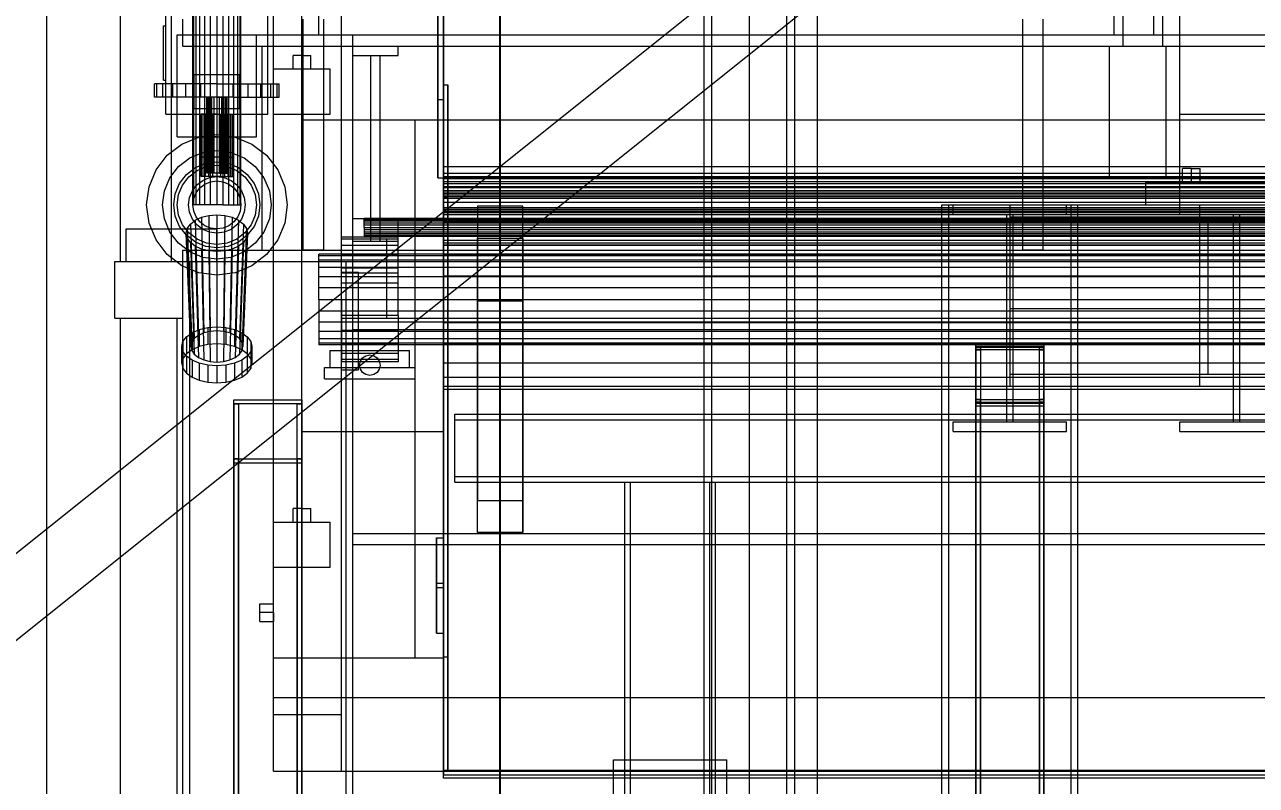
# Model space of a CAD drawing. Header units: millimetres. Extents: x -191664 to 191490, y -197311 to 10263.
# Drawn here: x -1620 to -532, y -31413 to -30741 of the extents above; entities that cross this region are included whole.
import ezdxf

# ---------------------------------------------------------------- set-up
doc = ezdxf.new("R2010")
doc.units = ezdxf.units.MM
for name, color, linetype, lineweight in [('COTAS_USUARIO', 1, 'Continuous', 0), ('frontal_briquetadora', 7, 'Continuous', 0), ('frontal_C01', 7, 'Continuous', 0), ('frontal_mezcladora', 7, 'Continuous', 0), ('frontal_secador', 7, 'Continuous', 0), ('frontal_tolva', 7, 'Continuous', 0)]:
    doc.layers.add(name, color=color, linetype=linetype, lineweight=lineweight)
doc.dimstyles.new('PLANTA_100', dxfattribs={"dimtxt": 250, "dimasz": 150, "dimexe": 150, "dimexo": 80, "dimgap": 100, "dimtad": 1, "dimtih": 1, "dimtoh": 1, "dimdec": 1, "dimdsep": 46, "dimcen": 0.09, "dimclrd": 1, "dimclre": 1, "dimclrt": 1, "dimadec": 0, "dimazin": 0, "dimtfac": 1, "dimtdec": 4, "dimtofl": 0, "dimtmove": 0, "dimatfit": 3, "dimfxl": 1, "dimtolj": 1, "dimtzin": 0, "dimarcsym": 0})

# ---------------------------------------------------------------- blocks, each defined once
blk = doc.blocks.new('*D108')
at = {"layer": 'COTAS_USUARIO', "color": 1, "lineweight": -2, "transparency": 16777216}
for p, q in [((-80, -30400), (-1350, -30400)), ((-1200, -31850), (-1200, -30550)), ((-80, -32000), (-1350, -32000))]:
    blk.add_line(p, q, dxfattribs=at)
at = {"layer": 'COTAS_USUARIO', "color": 1, "transparency": 16777216}
for points in [[(-1225, -30550), (-1175, -30550), (-1200, -30400)], [(-1225, -31850), (-1175, -31850), (-1200, -32000)]]:
    blk.add_solid(points, dxfattribs=at)
at = {"layer": 'Defpoints', "color": 0, "transparency": 16777216}
for p in [(-1200, -30400), (0, -30400), (0, -32000)]:
    blk.add_point(p, dxfattribs=at)
blk = doc.blocks.new('*D109')
at = {"layer": 'COTAS_USUARIO', "color": 1, "lineweight": -2, "transparency": 16777216}
for p, q in [((-80, -28700), (-1350, -28700)), ((-1200, -31850), (-1200, -28850)), ((-80, -32000), (-1350, -32000))]:
    blk.add_line(p, q, dxfattribs=at)
at = {"layer": 'COTAS_USUARIO', "color": 1, "transparency": 16777216}
for points in [[(-1225, -28850), (-1175, -28850), (-1200, -28700)], [(-1225, -31850), (-1175, -31850), (-1200, -32000)]]:
    blk.add_solid(points, dxfattribs=at)
at = {"layer": 'Defpoints', "color": 0, "transparency": 16777216}
for p in [(-1200, -28700), (0, -28700), (0, -32000)]:
    blk.add_point(p, dxfattribs=at)
blk = doc.blocks.new('*D110')
at = {"layer": 'COTAS_USUARIO', "color": 1, "lineweight": -2, "transparency": 16777216}
for p, q in [((-80, -30350), (-1350, -30350)), ((-1200, -31850), (-1200, -30500)), ((-80, -32000), (-1350, -32000))]:
    blk.add_line(p, q, dxfattribs=at)
at = {"layer": 'COTAS_USUARIO', "color": 1, "transparency": 16777216}
for points in [[(-1225, -30500), (-1175, -30500), (-1200, -30350)], [(-1225, -31850), (-1175, -31850), (-1200, -32000)]]:
    blk.add_solid(points, dxfattribs=at)
at = {"layer": 'Defpoints', "color": 0, "transparency": 16777216}
for p in [(-1200, -30350), (0, -30350), (0, -32000)]:
    blk.add_point(p, dxfattribs=at)
blk = doc.blocks.new('*D111')
at = {"layer": 'COTAS_USUARIO', "color": 1, "lineweight": -2, "transparency": 16777216}
for p, q in [((-80, -27700), (-1350, -27700)), ((-1200, -31850), (-1200, -27850)), ((-80, -32000), (-1350, -32000))]:
    blk.add_line(p, q, dxfattribs=at)
at = {"layer": 'COTAS_USUARIO', "color": 1, "transparency": 16777216}
for points in [[(-1225, -27850), (-1175, -27850), (-1200, -27700)], [(-1225, -31850), (-1175, -31850), (-1200, -32000)]]:
    blk.add_solid(points, dxfattribs=at)
at = {"layer": 'Defpoints', "color": 0, "transparency": 16777216}
for p in [(-1200, -27700), (0, -27700), (0, -32000)]:
    blk.add_point(p, dxfattribs=at)
blk = doc.blocks.new('*D121')
at = {"layer": 'COTAS_USUARIO', "color": 1, "lineweight": -2, "transparency": 16777216}
for p, q in [((-80, -29000), (-1350, -29000)), ((-1200, -31850), (-1200, -29150)), ((-80, -32000), (-1350, -32000))]:
    blk.add_line(p, q, dxfattribs=at)
at = {"layer": 'COTAS_USUARIO', "color": 1, "transparency": 16777216}
for points in [[(-1225, -29150), (-1175, -29150), (-1200, -29000)], [(-1225, -31850), (-1175, -31850), (-1200, -32000)]]:
    blk.add_solid(points, dxfattribs=at)
at = {"layer": 'Defpoints', "color": 0, "transparency": 16777216}
for p in [(-1200, -29000), (0, -29000), (0, -32000)]:
    blk.add_point(p, dxfattribs=at)

msp = doc.modelspace()

# ---------------------------------------------------------------- linework, layer by layer
at = {"layer": 'frontal_briquetadora', "color": 251, "true_color": 0x53616b}
for p, q in [((-1480, -30760), (-1480, -30736)), ((-1480, -30750), (-1330, -30750)), ((-1480, -30760), (-1480, -30750)), ((-1330, -30760), (-1330, -30750)), ((-1330, -30750), (340, -30750)), ((-1480, -30760), (-1330, -30760)), ((-1480, -30760), (-460, -30760)), ((-1410, -30760), (-1400, -30760)), ((-1410, -30940), (-1410, -30760)), ((-1400, -30940), (-1400, -30760)), ((-1330, -30760), (340, -30760)), ((-1330, -30940), (-1330, -30760)), ((-1330, -30760), (-1290, -30760)), ((-1330, -30768), (-1330, -30760)), ((-1290, -30768), (-1290, -30760)), ((-1330, -30768), (-1290, -30768)), ((-1314, -30768), (-1306, -30768)), ((-1314, -30932), (-1314, -30768)), ((-1306, -30932), (-1306, -30768)), ((-1480, -30940), (-1330, -30940)), ((-1480, -30950), (-1480, -30940)), ((-1410, -30940), (-1400, -30940)), ((-1330, -30932), (-1290, -30932)), ((-1330, -30940), (-1330, -30932)), ((-1330, -30950), (-1330, -30940)), ((-1330, -30940), (340, -30940)), ((-1330, -30940), (-1290, -30940)), ((-1314, -30932), (-1306, -30932)), ((-1290, -30940), (-1290, -30932)), ((-1480, -30950), (-1330, -30950)), ((-1330, -30950), (340, -30950)), ((-1330, -31000), (490, -31000)), ((-1330, -31010), (-1330, -31000)), ((-1330, -31010), (490, -31010)), ((-1330, -31190), (-1330, -31010)), ((-1330, -31190), (490, -31190)), ((-1330, -31200), (-1330, -31190)), ((-1330, -31200), (490, -31200))]:
    msp.add_line(p, q, dxfattribs=at)
at = {"layer": 'frontal_briquetadora', "color": 252, "true_color": 0x7f959c}
for p, q in [((-1374, -30736), (-1374, -30940)), ((-1356, -30736), (-1356, -30940)), ((-739, -30736), (-739, -30940)), ((-721, -30736), (-721, -30940)), ((-1356, -30940), (-1374, -30940)), ((-721, -30940), (-739, -30940))]:
    msp.add_line(p, q, dxfattribs=at)
at = {"layer": 'frontal_briquetadora', "color": 8, "true_color": 0x657a85}
for p, q in [((-1480, -30950), (-1474, -30950)), ((-1480, -31988), (-1480, -30950)), ((-1474, -31988), (-1474, -30950)), ((-1474, -30950), (-1336, -30950)), ((-1336, -30950), (-1330, -30950)), ((-1336, -31988), (-1336, -30950)), ((-1330, -31988), (-1330, -30950))]:
    msp.add_line(p, q, dxfattribs=at)
at = {"layer": 'frontal_briquetadora', "color": 8, "true_color": 0x667b86}
for p, q in [((-1435, -31872.05), (-1435, -31072.05)), ((-1435, -31072.05), (-1375, -31072.05)), ((-1435, -31075.78), (-1435, -31072.05)), ((-1375, -31075.78), (-1435, -31075.78)), ((-1435, -31075.78), (-1435, -31875.78)), ((-1435, -31075.78), (-1431, -31075.78)), ((-1435, -31124.22), (-1435, -31075.78)), ((-1431, -31075.78), (-1431, -31875.78)), ((-1431, -31075.78), (-1431, -31124.22)), ((-1379, -31875.78), (-1379, -31075.78)), ((-1379, -31075.78), (-1375, -31075.78)), ((-1379, -31124.22), (-1379, -31075.78)), ((-1375, -31072.05), (-1375, -31872.05)), ((-1375, -31072.05), (-1375, -31075.78)), ((-1375, -31875.78), (-1375, -31075.78)), ((-1375, -31075.78), (-1375, -31124.22)), ((-1435, -31924.22), (-1435, -31124.22)), ((-1435, -31124.22), (-1375, -31124.22)), ((-1435, -31127.95), (-1435, -31124.22)), ((-1431, -31124.22), (-1435, -31124.22)), ((-1431, -31924.22), (-1431, -31124.22)), ((-1375, -31124.22), (-1379, -31124.22)), ((-1379, -31124.22), (-1379, -31924.22)), ((-1375, -31124.22), (-1375, -31924.22)), ((-1375, -31124.22), (-1375, -31127.95)), ((-1375, -31127.95), (-1435, -31127.95)), ((-1435, -31127.95), (-1435, -31927.95)), ((-1375, -31927.95), (-1375, -31127.95))]:
    msp.add_line(p, q, dxfattribs=at)
at = {"layer": 'frontal_C01', "color": 139, "true_color": 0x354b57}
for p, q in [((-1020, -31975), (-1020, -29288.06)), ((-1013, -31975), (-1013, -29288.06)), ((-947, -31975), (-947, -29288.06)), ((-940, -31975), (-940, -29288.06))]:
    msp.add_line(p, q, dxfattribs=at)
at = {"layer": 'frontal_mezcladora', "color": 139, "true_color": 0x344b58}
for p, q in [((-980, -31980), (-980, -29390)), ((-920, -31980), (-920, -29390)), ((-1535, -30950), (-1535, -30720)), ((-1495, -30820), (-1495, -30720)), ((-1490, -30950), (-1490, -30720)), ((-1405, -30820), (-1405, -30720)), ((-1485, -30750), (-1415, -30750)), ((-1485, -30840), (-1485, -30750)), ((-1415, -30840), (-1415, -30750)), ((-1470, -30785), (-1430, -30785)), ((-1470, -30815), (-1470, -30785)), ((-1430, -30815), (-1430, -30785)), ((-1503.13, -30793), (-1505, -30793)), ((-1505, -30805), (-1505, -30793)), ((-1497.63, -30793), (-1503.13, -30793)), ((-1503.13, -30805), (-1503.13, -30793)), ((-1488.89, -30793), (-1497.63, -30793)), ((-1497.63, -30805), (-1497.63, -30793)), ((-1477.5, -30793), (-1488.89, -30793)), ((-1488.89, -30805), (-1488.89, -30793)), ((-1464.24, -30793), (-1477.5, -30793)), ((-1477.5, -30805), (-1477.5, -30793)), ((-1450, -30793), (-1464.24, -30793)), ((-1464.24, -30805), (-1464.24, -30793)), ((-1450, -30793), (-1435.76, -30793)), ((-1450, -30793), (-1450, -30805)), ((-1435.76, -30793), (-1422.5, -30793)), ((-1435.76, -30805), (-1435.76, -30793)), ((-1422.5, -30793), (-1411.11, -30793)), ((-1422.5, -30805), (-1422.5, -30793)), ((-1411.11, -30793), (-1402.37, -30793)), ((-1411.11, -30805), (-1411.11, -30793)), ((-1402.37, -30793), (-1396.87, -30793)), ((-1402.37, -30805), (-1402.37, -30793)), ((-1396.87, -30793), (-1395, -30793)), ((-1396.87, -30805), (-1396.87, -30793)), ((-1395, -30805), (-1395, -30793)), ((-1503.13, -30805), (-1505, -30805)), ((-1497.63, -30805), (-1503.13, -30805)), ((-1488.89, -30805), (-1497.63, -30805)), ((-1477.5, -30805), (-1488.89, -30805)), ((-1464.24, -30805), (-1477.5, -30805)), ((-1450, -30805), (-1464.24, -30805)), ((-1435.76, -30805), (-1450, -30805)), ((-1435.76, -30805), (-1422.5, -30805)), ((-1422.5, -30805), (-1411.11, -30805)), ((-1411.11, -30805), (-1402.37, -30805)), ((-1402.37, -30805), (-1396.87, -30805)), ((-1396.87, -30805), (-1395, -30805)), ((-1495, -30820), (-1405, -30820)), ((-1470, -30815), (-1430, -30815)), ((-1485, -30840), (-1415, -30840)), ((-1530, -30921.2), (-1450, -30921.2)), ((-1530, -30950), (-1530, -30921.2)), ((-1450, -30950), (-1450, -30921.2)), ((-1540, -30950), (-1480, -30950)), ((-1540, -31000), (-1540, -30950)), ((-1535, -30950), (-1490, -30950)), ((-1530, -30950), (-1450, -30950)), ((-1480, -31000), (-1480, -30950)), ((-1540, -31000), (-1480, -31000)), ((-1535, -31000), (-1485, -31000)), ((-1535, -31980), (-1535, -31000)), ((-1485, -31980), (-1485, -31000))]:
    msp.add_line(p, q, dxfattribs=at)
at = {"layer": 'frontal_mezcladora', "color": 134, "true_color": 0x238fa9}
for p, q in [((-1471.2, -30900), (-1471.2, -29450)), ((-1470.48, -30900), (-1470.48, -29450)), ((-1468.36, -30900), (-1468.36, -29450)), ((-1464.99, -30900), (-1464.99, -29450)), ((-1460.6, -30900), (-1460.6, -29450)), ((-1455.49, -30900), (-1455.49, -29450)), ((-1450, -29450), (-1450, -30900)), ((-1444.51, -30900), (-1444.51, -29450)), ((-1439.4, -30900), (-1439.4, -29450)), ((-1435.01, -30900), (-1435.01, -29450)), ((-1431.64, -30900), (-1431.64, -29450)), ((-1429.52, -30900), (-1429.52, -29450)), ((-1428.8, -30900), (-1428.8, -29450)), ((-1468.36, -30889.4), (-1464.99, -30885.01)), ((-1464.99, -30885.01), (-1460.6, -30881.64)), ((-1460.6, -30881.64), (-1455.49, -30879.52)), ((-1455.49, -30879.52), (-1450, -30878.8)), ((-1450, -30878.8), (-1444.51, -30879.52)), ((-1444.51, -30879.52), (-1439.4, -30881.64)), ((-1439.4, -30881.64), (-1435.01, -30885.01)), ((-1435.01, -30885.01), (-1431.64, -30889.4)), ((-1471.2, -30900), (-1470.48, -30894.51)), ((-1470.48, -30894.51), (-1468.36, -30889.4)), ((-1431.64, -30889.4), (-1429.52, -30894.51)), ((-1429.52, -30894.51), (-1428.8, -30900)), ((-1470.48, -30905.49), (-1471.2, -30900)), ((-1470.48, -30900), (-1471.2, -30900)), ((-1468.36, -30900), (-1470.48, -30900)), ((-1468.36, -30910.6), (-1470.48, -30905.49)), ((-1464.99, -30900), (-1468.36, -30900)), ((-1460.6, -30900), (-1464.99, -30900)), ((-1455.49, -30900), (-1460.6, -30900)), ((-1450, -30900), (-1455.49, -30900)), ((-1444.51, -30900), (-1450, -30900)), ((-1444.51, -30900), (-1439.4, -30900)), ((-1439.4, -30900), (-1435.01, -30900)), ((-1435.01, -30900), (-1431.64, -30900)), ((-1431.64, -30900), (-1429.52, -30900)), ((-1429.52, -30905.49), (-1431.64, -30910.6)), ((-1428.8, -30900), (-1429.52, -30905.49)), ((-1429.52, -30900), (-1428.8, -30900)), ((-1464.99, -30914.99), (-1468.36, -30910.6)), ((-1460.6, -30918.36), (-1464.99, -30914.99)), ((-1455.49, -30920.48), (-1460.6, -30918.36)), ((-1439.4, -30918.36), (-1444.51, -30920.48)), ((-1435.01, -30914.99), (-1439.4, -30918.36)), ((-1431.64, -30910.6), (-1435.01, -30914.99)), ((-1450, -30921.2), (-1455.49, -30920.48)), ((-1444.51, -30920.48), (-1450, -30921.2))]:
    msp.add_line(p, q, dxfattribs=at)
at = {"layer": 'frontal_mezcladora', "color": 9, "true_color": 0xc6c9c8}
for p, q in [((-650, -30760), (-650, -29730)), ((-615, -30760), (-615, -29730)), ((-658, -30750), (-658, -30705)), ((-623, -30750), (-623, -30705)), ((-658, -30750), (-623, -30750)), ((-650, -30760), (-615, -30760)), ((-630, -30880), (-470, -30880)), ((-630, -30900), (-630, -30880)), ((-630, -30900), (-470, -30900))]:
    msp.add_line(p, q, dxfattribs=at)
at = {"layer": 'frontal_mezcladora', "color": 251, "true_color": 0x64686b}
for p, q in [((-600, -30880), (-600, -30700)), ((-662, -30760), (-612, -30760)), ((-662, -30875), (-662, -30760)), ((-612, -30875), (-612, -30760)), ((-600, -30760), (600, -30760)), ((-600, -30875), (-600, -30760)), ((-600, -30820), (600, -30820)), ((-600, -30900), (-600, -30820)), ((-662, -30875), (-612, -30875)), ((-600, -30875), (600, -30875)), ((-600, -30880), (-500, -30880)), ((-600, -30900), (600, -30900))]:
    msp.add_line(p, q, dxfattribs=at)
at = {"layer": 'frontal_mezcladora', "color": 253, "true_color": 0x8fc2bd}
for p, q in [((-1497, -30742), (-1495, -30742)), ((-1497, -30790), (-1497, -30742)), ((-1495, -30790), (-1495, -30742)), ((-1497, -30790), (-1495, -30790))]:
    msp.add_line(p, q, dxfattribs=at)
at = {"layer": 'frontal_mezcladora', "color": 9, "true_color": 0xb9c5c9}
for p, q in [((-1458.69, -30805), (-1459, -30805)), ((-1459, -30872), (-1459, -30805)), ((-1457.79, -30805), (-1458.69, -30805)), ((-1458.69, -30872), (-1458.69, -30805)), ((-1456.36, -30805), (-1457.79, -30805)), ((-1457.79, -30872), (-1457.79, -30805)), ((-1454.5, -30805), (-1456.36, -30805)), ((-1456.36, -30872), (-1456.36, -30805)), ((-1452.33, -30805), (-1454.5, -30805)), ((-1454.5, -30872), (-1454.5, -30805)), ((-1450, -30805), (-1452.33, -30805)), ((-1452.33, -30872), (-1452.33, -30805)), ((-1450, -30805), (-1447.67, -30805)), ((-1450, -30805), (-1450, -30872)), ((-1447.67, -30805), (-1445.5, -30805)), ((-1447.67, -30872), (-1447.67, -30805)), ((-1445.5, -30805), (-1443.64, -30805)), ((-1445.5, -30872), (-1445.5, -30805)), ((-1443.64, -30805), (-1442.21, -30805)), ((-1443.64, -30872), (-1443.64, -30805)), ((-1442.21, -30805), (-1441.31, -30805)), ((-1442.21, -30872), (-1442.21, -30805)), ((-1441.31, -30805), (-1441, -30805)), ((-1441.31, -30872), (-1441.31, -30805)), ((-1441, -30872), (-1441, -30805)), ((-1463.52, -30820), (-1464, -30820)), ((-1464, -30858), (-1464, -30820)), ((-1462.12, -30820), (-1463.52, -30820)), ((-1463.52, -30858), (-1463.52, -30820)), ((-1459.9, -30820), (-1462.12, -30820)), ((-1462.12, -30858), (-1462.12, -30820)), ((-1457, -30820), (-1459.9, -30820)), ((-1459.9, -30858), (-1459.9, -30820)), ((-1453.62, -30820), (-1457, -30820)), ((-1457, -30858), (-1457, -30820)), ((-1450, -30820), (-1453.62, -30820)), ((-1453.62, -30858), (-1453.62, -30820)), ((-1450, -30820), (-1446.38, -30820)), ((-1450, -30820), (-1450, -30858)), ((-1446.38, -30820), (-1443, -30820)), ((-1446.38, -30858), (-1446.38, -30820)), ((-1443, -30820), (-1440.1, -30820)), ((-1443, -30858), (-1443, -30820)), ((-1440.1, -30820), (-1437.88, -30820)), ((-1440.1, -30858), (-1440.1, -30820)), ((-1437.88, -30820), (-1436.48, -30820)), ((-1437.88, -30858), (-1437.88, -30820)), ((-1436.48, -30820), (-1436, -30820)), ((-1436.48, -30858), (-1436.48, -30820)), ((-1436, -30858), (-1436, -30820)), ((-1481, -30846.31), (-1466.05, -30840.11)), ((-1466.05, -30840.11), (-1450, -30838)), ((-1463.52, -30840), (-1464, -30840)), ((-1464, -30875), (-1464, -30840)), ((-1462.12, -30840), (-1463.52, -30840)), ((-1463.52, -30875), (-1463.52, -30840)), ((-1459.9, -30840), (-1462.12, -30840)), ((-1462.12, -30875), (-1462.12, -30840)), ((-1457, -30840), (-1459.9, -30840)), ((-1459.9, -30875), (-1459.9, -30840)), ((-1453.62, -30840), (-1457, -30840)), ((-1457, -30875), (-1457, -30840)), ((-1450, -30840), (-1453.62, -30840)), ((-1453.62, -30875), (-1453.62, -30840)), ((-1450, -30838), (-1433.95, -30840.11)), ((-1450, -30840), (-1446.38, -30840)), ((-1450, -30840), (-1450, -30875)), ((-1446.38, -30840), (-1443, -30840)), ((-1446.38, -30875), (-1446.38, -30840)), ((-1443, -30840), (-1440.1, -30840)), ((-1443, -30875), (-1443, -30840)), ((-1440.1, -30840), (-1437.88, -30840)), ((-1440.1, -30875), (-1440.1, -30840)), ((-1437.88, -30840), (-1436.48, -30840)), ((-1437.88, -30875), (-1437.88, -30840)), ((-1436.48, -30840), (-1436, -30840)), ((-1436.48, -30875), (-1436.48, -30840)), ((-1436, -30875), (-1436, -30840)), ((-1433.95, -30840.11), (-1419, -30846.31)), ((-1493.84, -30856.16), (-1481, -30846.31)), ((-1474, -30858.43), (-1462.42, -30853.64)), ((-1462.42, -30853.64), (-1450, -30852)), ((-1450, -30852), (-1437.58, -30853.64)), ((-1437.58, -30853.64), (-1426, -30858.43)), ((-1419, -30846.31), (-1406.16, -30856.16)), ((-1503.69, -30869), (-1493.84, -30856.16)), ((-1483.94, -30866.06), (-1474, -30858.43)), ((-1463.52, -30858), (-1464, -30858)), ((-1462.12, -30858), (-1463.52, -30858)), ((-1459.9, -30858), (-1462.12, -30858)), ((-1457, -30858), (-1459.9, -30858)), ((-1453.62, -30858), (-1457, -30858)), ((-1450, -30858), (-1453.62, -30858)), ((-1446.38, -30858), (-1450, -30858)), ((-1446.38, -30858), (-1443, -30858)), ((-1443, -30858), (-1440.1, -30858)), ((-1440.1, -30858), (-1437.88, -30858)), ((-1437.88, -30858), (-1436.48, -30858)), ((-1436.48, -30858), (-1436, -30858)), ((-1426, -30858.43), (-1416.06, -30866.06)), ((-1406.16, -30856.16), (-1396.31, -30869)), ((-1509.89, -30883.95), (-1503.69, -30869)), ((-1491.57, -30876), (-1483.94, -30866.06)), ((-1463.52, -30875), (-1464, -30875)), ((-1462.12, -30875), (-1463.52, -30875)), ((-1459.9, -30875), (-1462.12, -30875)), ((-1457, -30875), (-1459.9, -30875)), ((-1458.69, -30872), (-1459, -30872)), ((-1457.79, -30872), (-1458.69, -30872)), ((-1456.36, -30872), (-1457.79, -30872)), ((-1453.62, -30875), (-1457, -30875)), ((-1456.47, -30875.85), (-1450, -30875)), ((-1454.5, -30872), (-1456.36, -30872)), ((-1452.33, -30872), (-1454.5, -30872)), ((-1450, -30875), (-1453.62, -30875)), ((-1450, -30872), (-1452.33, -30872)), ((-1447.67, -30872), (-1450, -30872)), ((-1446.38, -30875), (-1450, -30875)), ((-1450, -30875), (-1443.53, -30875.85)), ((-1447.67, -30872), (-1445.5, -30872)), ((-1446.38, -30875), (-1443, -30875)), ((-1445.5, -30872), (-1443.64, -30872)), ((-1443.64, -30872), (-1442.21, -30872)), ((-1443, -30875), (-1440.1, -30875)), ((-1442.21, -30872), (-1441.31, -30872)), ((-1441.31, -30872), (-1441, -30872)), ((-1440.1, -30875), (-1437.88, -30875)), ((-1437.88, -30875), (-1436.48, -30875)), ((-1436.48, -30875), (-1436, -30875)), ((-1416.06, -30866.06), (-1408.43, -30876)), ((-1396.31, -30869), (-1390.11, -30883.95)), ((-1512, -30900), (-1509.89, -30883.95)), ((-1496.36, -30887.58), (-1491.57, -30876)), ((-1471.65, -30887.5), (-1467.68, -30882.32)), ((-1467.68, -30882.32), (-1462.5, -30878.35)), ((-1462.5, -30878.35), (-1456.47, -30875.85)), ((-1443.53, -30875.85), (-1437.5, -30878.35)), ((-1437.5, -30878.35), (-1432.32, -30882.32)), ((-1432.32, -30882.32), (-1428.35, -30887.5)), ((-1408.43, -30876), (-1403.64, -30887.58)), ((-1390.11, -30883.95), (-1388, -30900)), ((-1498, -30900), (-1496.36, -30887.58)), ((-1475, -30900), (-1474.15, -30893.53)), ((-1474.15, -30893.53), (-1471.65, -30887.5)), ((-1428.35, -30887.5), (-1425.85, -30893.53)), ((-1425.85, -30893.53), (-1425, -30900)), ((-1403.64, -30887.58), (-1402, -30900)), ((-1509.89, -30916.05), (-1512, -30900)), ((-1496.36, -30912.42), (-1498, -30900)), ((-1474.15, -30906.47), (-1475, -30900)), ((-1471.65, -30912.5), (-1474.15, -30906.47)), ((-1425.85, -30906.47), (-1428.35, -30912.5)), ((-1425, -30900), (-1425.85, -30906.47)), ((-1402, -30900), (-1403.64, -30912.42)), ((-1388, -30900), (-1390.11, -30916.05)), ((-1503.69, -30931), (-1509.89, -30916.05)), ((-1491.57, -30924), (-1496.36, -30912.42)), ((-1467.68, -30917.68), (-1471.65, -30912.5)), ((-1462.5, -30921.65), (-1467.68, -30917.68)), ((-1432.32, -30917.68), (-1437.5, -30921.65)), ((-1428.35, -30912.5), (-1432.32, -30917.68)), ((-1403.64, -30912.42), (-1408.43, -30924)), ((-1390.11, -30916.05), (-1396.31, -30931)), ((-1483.94, -30933.94), (-1491.57, -30924)), ((-1456.47, -30924.15), (-1462.5, -30921.65)), ((-1450, -30925), (-1456.47, -30924.15)), ((-1443.53, -30924.15), (-1450, -30925)), ((-1437.5, -30921.65), (-1443.53, -30924.15)), ((-1408.43, -30924), (-1416.06, -30933.94)), ((-1493.84, -30943.84), (-1503.69, -30931)), ((-1474, -30941.57), (-1483.94, -30933.94)), ((-1416.06, -30933.94), (-1426, -30941.57)), ((-1396.31, -30931), (-1406.16, -30943.84)), ((-1481, -30953.69), (-1493.84, -30943.84)), ((-1462.42, -30946.36), (-1474, -30941.57)), ((-1450, -30948), (-1462.42, -30946.36)), ((-1437.58, -30946.36), (-1450, -30948)), ((-1426, -30941.57), (-1437.58, -30946.36)), ((-1406.16, -30943.84), (-1419, -30953.69)), ((-1466.05, -30959.89), (-1481, -30953.69)), ((-1450, -30962), (-1466.05, -30959.89)), ((-1433.95, -30959.89), (-1450, -30962)), ((-1419, -30953.69), (-1433.95, -30959.89)), ((-1479.94, -31020.55), (-1476.85, -31016.4)), ((-1476.85, -31016.4), (-1471.92, -31012.84)), ((-1476.85, -31016.4), (-1476.85, -31031.4)), ((-1471.92, -31012.84), (-1465.5, -31010.11)), ((-1471.92, -31012.84), (-1471.92, -31027.84)), ((-1465.5, -31010.11), (-1458.02, -31008.39)), ((-1465.5, -31010.11), (-1465.5, -31025.11)), ((-1458.02, -31008.39), (-1450, -31007.8)), ((-1458.02, -31008.39), (-1458.02, -31023.39)), ((-1450, -31007.8), (-1441.98, -31008.39)), ((-1450, -31007.8), (-1450, -31022.8)), ((-1441.98, -31008.39), (-1434.5, -31010.11)), ((-1441.98, -31008.39), (-1441.98, -31023.39)), ((-1434.5, -31010.11), (-1428.08, -31012.84)), ((-1434.5, -31010.11), (-1434.5, -31025.11)), ((-1428.08, -31012.84), (-1423.15, -31016.4)), ((-1428.08, -31012.84), (-1428.08, -31027.84)), ((-1423.15, -31016.4), (-1420.06, -31020.55)), ((-1423.15, -31016.4), (-1423.15, -31031.4)), ((-1481, -31025), (-1479.94, -31020.55)), ((-1479.94, -31029.45), (-1481, -31025)), ((-1481, -31040), (-1481, -31025)), ((-1479.94, -31020.55), (-1479.94, -31035.55)), ((-1471.92, -31027.84), (-1476.85, -31031.4)), ((-1465.5, -31025.11), (-1471.92, -31027.84)), ((-1458.02, -31023.39), (-1465.5, -31025.11)), ((-1450, -31022.8), (-1458.02, -31023.39)), ((-1441.98, -31023.39), (-1450, -31022.8)), ((-1434.5, -31025.11), (-1441.98, -31023.39)), ((-1428.08, -31027.84), (-1434.5, -31025.11)), ((-1423.15, -31031.4), (-1428.08, -31027.84)), ((-1420.06, -31020.55), (-1419, -31025)), ((-1420.06, -31020.55), (-1420.06, -31035.55)), ((-1419, -31025), (-1420.06, -31029.45)), ((-1419, -31025), (-1419, -31040)), ((-1479.94, -31035.55), (-1481, -31040)), ((-1476.85, -31033.6), (-1479.94, -31029.45)), ((-1479.94, -31029.45), (-1479.94, -31044.45)), ((-1476.85, -31031.4), (-1479.94, -31035.55)), ((-1471.92, -31037.16), (-1476.85, -31033.6)), ((-1476.85, -31033.6), (-1476.85, -31048.6)), ((-1465.5, -31039.89), (-1471.92, -31037.16)), ((-1471.92, -31037.16), (-1471.92, -31052.16)), ((-1428.08, -31037.16), (-1434.5, -31039.89)), ((-1423.15, -31033.6), (-1428.08, -31037.16)), ((-1428.08, -31037.16), (-1428.08, -31052.16)), ((-1420.06, -31029.45), (-1423.15, -31033.6)), ((-1420.06, -31035.55), (-1423.15, -31031.4)), ((-1423.15, -31033.6), (-1423.15, -31048.6)), ((-1420.06, -31029.45), (-1420.06, -31044.45)), ((-1419, -31040), (-1420.06, -31035.55)), ((-1481, -31040), (-1479.94, -31044.45)), ((-1479.94, -31044.45), (-1476.85, -31048.6)), ((-1476.85, -31048.6), (-1471.92, -31052.16)), ((-1458.02, -31041.61), (-1465.5, -31039.89)), ((-1465.5, -31039.89), (-1465.5, -31054.89)), ((-1450, -31042.2), (-1458.02, -31041.61)), ((-1458.02, -31041.61), (-1458.02, -31056.61)), ((-1441.98, -31041.61), (-1450, -31042.2)), ((-1450, -31042.2), (-1450, -31057.2)), ((-1434.5, -31039.89), (-1441.98, -31041.61)), ((-1441.98, -31041.61), (-1441.98, -31056.61)), ((-1434.5, -31039.89), (-1434.5, -31054.89)), ((-1428.08, -31052.16), (-1423.15, -31048.6)), ((-1423.15, -31048.6), (-1420.06, -31044.45)), ((-1420.06, -31044.45), (-1419, -31040)), ((-1471.92, -31052.16), (-1465.5, -31054.89)), ((-1465.5, -31054.89), (-1458.02, -31056.61)), ((-1458.02, -31056.61), (-1450, -31057.2)), ((-1450, -31057.2), (-1441.98, -31056.61)), ((-1441.98, -31056.61), (-1434.5, -31054.89)), ((-1434.5, -31054.89), (-1428.08, -31052.16))]:
    msp.add_line(p, q, dxfattribs=at)
at = {"layer": 'frontal_mezcladora', "color": 55, "true_color": 0xb2944d}
for p, q in [((-1469, -30867.09), (-1459.84, -30863.29)), ((-1459.84, -30863.29), (-1450, -30862)), ((-1450, -30862), (-1440.16, -30863.29)), ((-1440.16, -30863.29), (-1431, -30867.09)), ((-1482.91, -30881), (-1476.87, -30873.13)), ((-1480.31, -30882.5), (-1474.75, -30875.25)), ((-1476.87, -30873.13), (-1469, -30867.09)), ((-1474.75, -30875.25), (-1467.5, -30869.69)), ((-1467.5, -30869.69), (-1459.06, -30866.19)), ((-1459.06, -30866.19), (-1450, -30865)), ((-1450, -30865), (-1440.94, -30866.19)), ((-1440.94, -30866.19), (-1432.5, -30869.69)), ((-1432.5, -30869.69), (-1425.25, -30875.25)), ((-1431, -30867.09), (-1423.13, -30873.13)), ((-1425.25, -30875.25), (-1419.69, -30882.5)), ((-1423.13, -30873.13), (-1417.09, -30881)), ((-1486.71, -30890.16), (-1482.91, -30881)), ((-1483.81, -30890.94), (-1480.31, -30882.5)), ((-1419.69, -30882.5), (-1416.19, -30890.94)), ((-1417.09, -30881), (-1413.29, -30890.16)), ((-1488, -30900), (-1486.71, -30890.16)), ((-1485, -30900), (-1483.81, -30890.94)), ((-1416.19, -30890.94), (-1415, -30900)), ((-1413.29, -30890.16), (-1412, -30900)), ((-1486.71, -30909.84), (-1488, -30900)), ((-1483.81, -30909.06), (-1485, -30900)), ((-1415, -30900), (-1416.19, -30909.06)), ((-1412, -30900), (-1413.29, -30909.84)), ((-1482.91, -30919), (-1486.71, -30909.84)), ((-1480.31, -30917.5), (-1483.81, -30909.06)), ((-1476.87, -30926.87), (-1482.91, -30919)), ((-1474.75, -30924.75), (-1480.31, -30917.5)), ((-1476.08, -30920.81), (-1473.38, -30916.9)), ((-1473.38, -30916.9), (-1469.09, -30913.54)), ((-1473.38, -30916.9), (-1469.92, -31018.1)), ((-1469.09, -30913.54), (-1463.5, -30910.97)), ((-1469.09, -30913.54), (-1466.26, -31015.24)), ((-1463.5, -30910.97), (-1456.99, -30909.35)), ((-1463.5, -30910.97), (-1461.5, -31013.05)), ((-1456.99, -30909.35), (-1450, -30908.8)), ((-1456.99, -30909.35), (-1455.95, -31011.67)), ((-1450, -30908.8), (-1443.01, -30909.35)), ((-1450, -30908.8), (-1450, -31011.2)), ((-1443.01, -30909.35), (-1444.05, -31011.67)), ((-1443.01, -30909.35), (-1436.5, -30910.97)), ((-1436.5, -30910.97), (-1438.5, -31013.05)), ((-1436.5, -30910.97), (-1430.91, -30913.54)), ((-1430.91, -30913.54), (-1433.74, -31015.24)), ((-1430.91, -30913.54), (-1426.62, -30916.9)), ((-1426.62, -30916.9), (-1430.08, -31018.1)), ((-1426.62, -30916.9), (-1423.92, -30920.81)), ((-1419.69, -30917.5), (-1425.25, -30924.75)), ((-1417.09, -30919), (-1423.13, -30926.87)), ((-1416.19, -30909.06), (-1419.69, -30917.5)), ((-1413.29, -30909.84), (-1417.09, -30919)), ((-1477, -30925), (-1476.08, -30920.81)), ((-1476.08, -30929.19), (-1477, -30925)), ((-1473, -31025), (-1477, -30925)), ((-1469, -30932.91), (-1476.87, -30926.87)), ((-1476.08, -30920.81), (-1472.22, -31021.43)), ((-1473.38, -30933.1), (-1476.08, -30929.19)), ((-1476.08, -30929.19), (-1472.22, -31028.57)), ((-1467.5, -30930.31), (-1474.75, -30924.75)), ((-1425.25, -30924.75), (-1432.5, -30930.31)), ((-1423.13, -30926.87), (-1431, -30932.91)), ((-1423.92, -30920.81), (-1427.78, -31021.43)), ((-1423.92, -30929.19), (-1427.78, -31028.57)), ((-1423, -30925), (-1427, -31025)), ((-1423.92, -30929.19), (-1426.62, -30933.1)), ((-1423.92, -30920.81), (-1423, -30925)), ((-1423, -30925), (-1423.92, -30929.19)), ((-1469.09, -30936.46), (-1473.38, -30933.1)), ((-1473.38, -30933.1), (-1469.92, -31031.9)), ((-1463.5, -30939.03), (-1469.09, -30936.46)), ((-1469.09, -30936.46), (-1466.26, -31034.76)), ((-1459.84, -30936.71), (-1469, -30932.91)), ((-1459.06, -30933.81), (-1467.5, -30930.31)), ((-1456.99, -30940.65), (-1463.5, -30939.03)), ((-1463.5, -30939.03), (-1461.5, -31036.95)), ((-1450, -30938), (-1459.84, -30936.71)), ((-1450, -30935), (-1459.06, -30933.81)), ((-1450, -30941.2), (-1456.99, -30940.65)), ((-1456.99, -30940.65), (-1455.95, -31038.33)), ((-1440.94, -30933.81), (-1450, -30935)), ((-1440.16, -30936.71), (-1450, -30938)), ((-1443.01, -30940.65), (-1450, -30941.2)), ((-1443.01, -30940.65), (-1444.05, -31038.33)), ((-1436.5, -30939.03), (-1443.01, -30940.65)), ((-1432.5, -30930.31), (-1440.94, -30933.81)), ((-1431, -30932.91), (-1440.16, -30936.71)), ((-1436.5, -30939.03), (-1438.5, -31036.95)), ((-1430.91, -30936.46), (-1436.5, -30939.03)), ((-1430.91, -30936.46), (-1433.74, -31034.76)), ((-1426.62, -30933.1), (-1430.91, -30936.46)), ((-1426.62, -30933.1), (-1430.08, -31031.9)), ((-1450, -30941.2), (-1450, -31038.8)), ((-1466.26, -31015.24), (-1469.92, -31018.1)), ((-1461.5, -31013.05), (-1466.26, -31015.24)), ((-1455.95, -31011.67), (-1461.5, -31013.05)), ((-1450, -31011.2), (-1455.95, -31011.67)), ((-1444.05, -31011.67), (-1450, -31011.2)), ((-1438.5, -31013.05), (-1444.05, -31011.67)), ((-1433.74, -31015.24), (-1438.5, -31013.05)), ((-1430.08, -31018.1), (-1433.74, -31015.24)), ((-1472.22, -31021.43), (-1473, -31025)), ((-1473, -31025), (-1472.22, -31028.57)), ((-1469.92, -31018.1), (-1472.22, -31021.43)), ((-1427.78, -31021.43), (-1430.08, -31018.1)), ((-1427, -31025), (-1427.78, -31021.43)), ((-1427.78, -31028.57), (-1427, -31025)), ((-1472.22, -31028.57), (-1469.92, -31031.9)), ((-1469.92, -31031.9), (-1466.26, -31034.76)), ((-1466.26, -31034.76), (-1461.5, -31036.95)), ((-1461.5, -31036.95), (-1455.95, -31038.33)), ((-1455.95, -31038.33), (-1450, -31038.8)), ((-1450, -31038.8), (-1444.05, -31038.33)), ((-1444.05, -31038.33), (-1438.5, -31036.95)), ((-1438.5, -31036.95), (-1433.74, -31034.76)), ((-1433.74, -31034.76), (-1430.08, -31031.9)), ((-1430.08, -31031.9), (-1427.78, -31028.57))]:
    msp.add_line(p, q, dxfattribs=at)
at = {"layer": 'frontal_mezcladora', "color": 43, "true_color": 0xe7bf45}
for p, q in [((-590, -30868), (-597.79, -30868)), ((-597.79, -30880), (-597.79, -30868)), ((-590, -30868), (-582.21, -30868)), ((-590, -30868), (-590, -30880)), ((-582.21, -30880), (-582.21, -30868)), ((-597.79, -30880), (-590, -30880)), ((-590, -30880), (-582.21, -30880))]:
    msp.add_line(p, q, dxfattribs=at)
at = {"layer": 'frontal_mezcladora', "color": 8, "true_color": 0x667b86}
for p, q in [((-810, -30900), (-804, -30900)), ((-810, -31988), (-810, -30900)), ((-804, -31988), (-804, -30900)), ((-804, -30900), (-696, -30900)), ((-800, -30900), (-700, -30900)), ((-800, -30908.5), (-800, -30900)), ((-750, -30900), (750, -30900)), ((-750, -30900), (-750, -30910.5)), ((-750, -30900), (-400, -30900)), ((-750, -30900), (-750, -30908.5)), ((-700, -30908.5), (-700, -30900)), ((-696, -30900), (-690, -30900)), ((-696, -31988), (-696, -30900)), ((-690, -31988), (-690, -30900)), ((-600, -30900), (-500, -30900)), ((-600, -30908.5), (-600, -30900)), ((-582.5, -30900), (-517.5, -30900)), ((-582.5, -30910.5), (-582.5, -30900)), ((-800, -30908.5), (-700, -30908.5)), ((-752.8, -30908.5), (-747.2, -30908.5)), ((-752.8, -31091.5), (-752.8, -30908.5)), ((-750, -30908.5), (-400, -30908.5)), ((-750, -30908.5), (-750, -30991.5)), ((-750, -30910.5), (750, -30910.5)), ((-750, -30910.5), (-750, -31049.5)), ((-747.2, -31091.5), (-747.2, -30908.5)), ((-600, -30908.5), (-500, -30908.5)), ((-582.5, -30910.5), (-517.5, -30910.5)), ((-582.5, -30910.5), (-575, -30910.5)), ((-582.5, -31049.5), (-582.5, -30910.5)), ((-575, -31049.5), (-575, -30910.5)), ((-552.8, -30908.5), (-547.2, -30908.5)), ((-552.8, -31091.5), (-552.8, -30908.5)), ((-547.2, -31091.5), (-547.2, -30908.5)), ((-750, -30991.5), (-400, -30991.5)), ((-750, -30991.5), (-750, -31000)), ((-750, -31000), (-400, -31000)), ((-780, -31872.26), (-780, -31022.26)), ((-780, -31022.26), (-720, -31022.26)), ((-780, -31025.95), (-780, -31022.26)), ((-780, -31874.75), (-780, -31024.75)), ((-780, -31024.75), (-720, -31024.75)), ((-780, -31028.12), (-780, -31024.75)), ((-720, -31025.95), (-780, -31025.95)), ((-780, -31025.95), (-780, -31875.95)), ((-780, -31025.95), (-776, -31025.95)), ((-780, -31074.05), (-780, -31025.95)), ((-776, -31025.95), (-776, -31875.95)), ((-776, -31025.95), (-776, -31074.05)), ((-724, -31875.95), (-724, -31025.95)), ((-724, -31025.95), (-720, -31025.95)), ((-724, -31074.05), (-724, -31025.95)), ((-720, -31022.26), (-720, -31872.26)), ((-720, -31022.26), (-720, -31025.95)), ((-720, -31024.75), (-720, -31874.75)), ((-720, -31024.75), (-720, -31028.12)), ((-720, -31875.95), (-720, -31025.95)), ((-720, -31025.95), (-720, -31074.05)), ((-720, -31028.12), (-780, -31028.12)), ((-780, -31028.12), (-780, -31878.12)), ((-780, -31028.12), (-776, -31028.12)), ((-780, -31071.88), (-780, -31028.12)), ((-776, -31028.12), (-776, -31878.12)), ((-776, -31028.12), (-776, -31071.88)), ((-724, -31878.12), (-724, -31028.12)), ((-724, -31028.12), (-720, -31028.12)), ((-724, -31071.88), (-724, -31028.12)), ((-720, -31878.12), (-720, -31028.12)), ((-720, -31028.12), (-720, -31071.88)), ((-750, -31049.5), (750, -31049.5)), ((-750, -31049.5), (-750, -31060)), ((-582.5, -31049.5), (-517.5, -31049.5)), ((-582.5, -31060), (-582.5, -31049.5)), ((-582.5, -31049.5), (-575, -31049.5)), ((-750, -31060), (750, -31060)), ((-582.5, -31060), (-517.5, -31060)), ((-780, -31921.88), (-780, -31071.88)), ((-780, -31071.88), (-720, -31071.88)), ((-780, -31075.25), (-780, -31071.88)), ((-776, -31071.88), (-780, -31071.88)), ((-780, -31924.05), (-780, -31074.05)), ((-780, -31074.05), (-720, -31074.05)), ((-780, -31077.74), (-780, -31074.05)), ((-776, -31074.05), (-780, -31074.05)), ((-720, -31075.25), (-780, -31075.25)), ((-780, -31075.25), (-780, -31925.25)), ((-720, -31077.74), (-780, -31077.74)), ((-780, -31077.74), (-780, -31927.74)), ((-776, -31921.88), (-776, -31071.88)), ((-776, -31924.05), (-776, -31074.05)), ((-720, -31071.88), (-724, -31071.88)), ((-724, -31071.88), (-724, -31921.88)), ((-720, -31074.05), (-724, -31074.05)), ((-724, -31074.05), (-724, -31924.05)), ((-720, -31071.88), (-720, -31921.88)), ((-720, -31071.88), (-720, -31075.25)), ((-720, -31074.05), (-720, -31924.05)), ((-720, -31074.05), (-720, -31077.74)), ((-720, -31925.25), (-720, -31075.25)), ((-720, -31927.74), (-720, -31077.74)), ((-800, -31091.5), (-700, -31091.5)), ((-800, -31100), (-800, -31091.5)), ((-752.8, -31091.5), (-747.2, -31091.5)), ((-700, -31100), (-700, -31091.5)), ((-600, -31091.5), (-500, -31091.5)), ((-600, -31100), (-600, -31091.5)), ((-552.8, -31091.5), (-547.2, -31091.5)), ((-800, -31100), (-700, -31100)), ((-600, -31100), (-500, -31100))]:
    msp.add_line(p, q, dxfattribs=at)
at = {"layer": 'frontal_secador', "color": 253, "true_color": 0xa6b3ba}
msp.add_line((-1600, -31975), (-1600, -29010), dxfattribs=at)
at = {"layer": 'frontal_secador', "color": 254, "true_color": 0xd8e0dc}
for p, q in [((-1400, -31335), (-1400, -29065)), ((-1375, -31335), (-1375, -29065)), ((-1400, -31335), (-1375, -31335))]:
    msp.add_line(p, q, dxfattribs=at)
at = {"layer": 'frontal_secador', "color": 9, "true_color": 0xb8c6c1}
for p, q in [((-1375, -30825), (-1375, -29065)), ((-1375, -30825), (1375, -30825)), ((-1375, -31100), (-1250, -31100)), ((-1375, -31300), (-1375, -31100)), ((-1250, -31300), (-1250, -31100)), ((-1375, -31300), (-1250, -31300)), ((-1400, -31335), (1400, -31335)), ((-1400, -31400), (-1400, -31335)), ((-1375, -31335), (1375, -31335)), ((-1400, -31400), (1400, -31400))]:
    msp.add_line(p, q, dxfattribs=at)
at = {"layer": 'frontal_secador', "color": 251, "true_color": 0x536a64}
for p, q in [((-1400, -31350), (-1400, -29100)), ((-1340, -31350), (-1340, -29100)), ((-1400, -30750), (-1400, -30690)), ((-1360, -30750), (-1360, -30690)), ((-1400, -30750), (-1360, -30750)), ((-1400, -31300), (-1340, -31300)), ((-1400, -31400), (-1400, -31300)), ((-1340, -31400), (-1340, -31300)), ((-1400, -31350), (-1340, -31350)), ((-1100, -31390), (-1000, -31390)), ((-1100, -31980), (-1100, -31390)), ((-1000, -31980), (-1000, -31390)), ((-1400, -31400), (-1340, -31400))]:
    msp.add_line(p, q, dxfattribs=at)
at = {"layer": 'frontal_secador', "color": 253, "true_color": 0xa8b3b5}
for p, q in [((-1255, -30807), (-1255, -30497)), ((-1250, -30497), (-1250, -30807)), ((-1255, -30566), (-1255, -30876)), ((-1250, -30562), (-1250, -30872)), ((-1250, -30876), (-1250, -30566)), ((-1255, -30876), (-1255, -30807)), ((-1255, -30807), (-1250, -30807)), ((-1250, -30807), (-1250, -30876)), ((-1250, -30872), (1250, -30872)), ((-1250, -30872), (-1250, -30876)), ((-1255, -30876), (-1250, -30876)), ((1250, -30876), (-1250, -30876)), ((-1250, -30894), (1250, -30894)), ((-1250, -30894), (-1250, -30898)), ((1250, -30898), (-1250, -30898))]:
    msp.add_line(p, q, dxfattribs=at)
at = {"layer": 'frontal_secador', "color": 254, "true_color": 0xd2d7cc}
for p, q in [((-1250, -30556), (-1250, -30866)), ((-1250, -30866), (1250, -30866)), ((-1250, -30866), (-1250, -30872))]:
    msp.add_line(p, q, dxfattribs=at)
at = {"layer": 'frontal_secador', "color": 43, "true_color": 0xe7bf45}
for p, q in [((-1375, -30768), (-1382.79, -30768)), ((-1382.79, -30780), (-1382.79, -30768)), ((-1375, -30768), (-1367.21, -30768)), ((-1375, -30768), (-1375, -30780)), ((-1367.21, -30780), (-1367.21, -30768)), ((-1382.79, -30780), (-1375, -30780)), ((-1375, -30780), (-1367.21, -30780)), ((-1375, -31168), (-1382.79, -31168)), ((-1382.79, -31180), (-1382.79, -31168)), ((-1375, -31168), (-1367.21, -31168)), ((-1375, -31168), (-1375, -31180)), ((-1367.21, -31180), (-1367.21, -31168)), ((-1382.79, -31180), (-1375, -31180)), ((-1375, -31180), (-1367.21, -31180)), ((-1412, -31260), (-1412, -31252.21)), ((-1412, -31252.21), (-1400, -31252.21)), ((-1400, -31260), (-1400, -31252.21)), ((-1412, -31267.79), (-1412, -31260)), ((-1400, -31260), (-1412, -31260)), ((-1400, -31260), (-1400, -31267.79)), ((-1412, -31267.79), (-1400, -31267.79))]:
    msp.add_line(p, q, dxfattribs=at)
at = {"layer": 'frontal_secador', "color": 142, "true_color": 0x159eb4}
for p, q in [((-1400, -30780), (-1350, -30780)), ((-1400, -30820), (-1400, -30780)), ((-1350, -30820), (-1350, -30780)), ((-1400, -30820), (-1350, -30820)), ((-1400, -31180), (-1350, -31180)), ((-1400, -31220), (-1400, -31180)), ((-1350, -31220), (-1350, -31180)), ((-1400, -31220), (-1350, -31220))]:
    msp.add_line(p, q, dxfattribs=at)
at = {"layer": 'frontal_secador', "color": 253, "true_color": 0x8d9da5}
for p, q in [((-1250, -30794), (-1250, -31299)), ((-1250, -30894), (-1250, -30794)), ((-1250, -30794), (-1246, -30794)), ((-1246, -31299), (-1246, -30794)), ((-1246, -30794), (-1246, -30894)), ((-1246, -30894), (-1250, -30894)), ((-1246, -30894), (-1246, -31399)), ((-1250, -30902.49), (-1250, -31403.24)), ((1250, -30902.49), (-1250, -30902.49)), ((-1250, -30902.49), (-1250, -30908.14)), ((-1250, -31406.07), (-1250, -30908.14)), ((-1250, -30908.14), (1250, -30908.14)), ((-1256, -31194), (-1256, -31234)), ((-1256, -31238.14), (-1256, -31194)), ((-1256, -31194), (-1250, -31194)), ((-1250, -31234), (-1250, -31194)), ((-1250, -31194), (-1250, -31238.14)), ((-1256, -31234), (-1256, -31278.14)), ((-1256, -31234), (-1250, -31234)), ((-1250, -31278.14), (-1250, -31234)), ((-1256, -31278.14), (-1256, -31238.14)), ((-1250, -31238.14), (-1256, -31238.14)), ((-1250, -31238.14), (-1250, -31278.14)), ((-1256, -31278.14), (-1250, -31278.14)), ((-1250, -31299), (-1250, -31399)), ((-1250, -31299), (-1246, -31299)), ((-1246, -31399), (-1246, -31299)), ((-1250, -31399), (-1246, -31399)), ((-1250, -31403.24), (1250, -31403.24)), ((-1250, -31406.07), (-1250, -31403.24)), ((1250, -31406.07), (-1250, -31406.07))]:
    msp.add_line(p, q, dxfattribs=at)
at = {"layer": 'frontal_secador', "color": 252, "true_color": 0x7d929c}
for p, q in [((-1275, -30825), (-1250, -30825)), ((-1275, -31300), (-1275, -30825)), ((-1250, -31300), (-1250, -30825)), ((-1275, -31300), (-1250, -31300))]:
    msp.add_line(p, q, dxfattribs=at)
at = {"layer": 'frontal_secador', "color": 9, "true_color": 0xc7cdbf}
for p, q in [((-1250, -30872), (-1250, -30876.66)), ((-1250, -30875), (-1250, -30872)), ((-1250, -30879.66), (-1250, -30875)), ((-1250, -30875), (1250, -30875)), ((-1250, -30876.66), (1250, -30876.66)), ((-1250, -30876.66), (-1250, -30879.66)), ((-1250, -30876.66), (-1250, -30881)), ((1250, -30879.66), (-1250, -30879.66)), ((-1250, -30884), (-1250, -30879.66)), ((-1250, -30881), (1250, -30881)), ((-1250, -30881), (-1250, -30884)), ((-1250, -30881), (-1250, -30884.73)), ((1250, -30884), (-1250, -30884)), ((-1250, -30887.73), (-1250, -30884)), ((-1250, -30884.73), (1250, -30884.73)), ((-1250, -30884.73), (-1250, -30887.73)), ((-1250, -30884.73), (-1250, -30887.59)), ((-1250, -30887.59), (1250, -30887.59)), ((-1250, -30887.59), (-1250, -30890.59)), ((-1250, -30887.59), (-1250, -30889.39)), ((1250, -30887.73), (-1250, -30887.73)), ((-1250, -30890.59), (-1250, -30887.73)), ((-1250, -30889.39), (1250, -30889.39)), ((-1250, -30889.39), (-1250, -30892.39)), ((-1250, -30889.39), (-1250, -30890)), ((-1250, -30890), (1250, -30890)), ((-1250, -30890), (-1250, -30893)), ((1250, -30890.59), (-1250, -30890.59)), ((-1250, -30892.39), (-1250, -30890.59)), ((1250, -30892.39), (-1250, -30892.39)), ((-1250, -30893), (-1250, -30892.39)), ((1250, -30893), (-1250, -30893))]:
    msp.add_line(p, q, dxfattribs=at)
at = {"layer": 'frontal_secador', "color": 9, "true_color": 0xc6ccbd}
for p, q in [((-1250, -30894), (-1250, -31399)), ((-1250, -30894), (-1250, -30902.49)), ((-1250, -31399), (1250, -31399)), ((-1250, -31403.24), (-1250, -31399))]:
    msp.add_line(p, q, dxfattribs=at)
at = {"layer": 'frontal_secador', "color": 253, "true_color": 0xa4b0b5}
for p, q in [((-1250, -30906.71), (-1250, -30904)), ((1250, -30904), (-1250, -30904)), ((-1250, -30904.55), (-1250, -30904)), ((-1250, -30906.14), (-1250, -30904.55)), ((1250, -30904.55), (-1250, -30904.55)), ((-1250, -30908.69), (-1250, -30906.14)), ((1250, -30906.14), (-1250, -30906.14)), ((-1250, -30914.65), (-1250, -30906.71)), ((1250, -30906.71), (-1250, -30906.71)), ((-1320, -30912.27), (-1320, -30912)), ((1320, -30912), (-1320, -30912)), ((-1320, -30913.07), (-1320, -30912.27)), ((1320, -30912.27), (-1320, -30912.27)), ((-1320, -30914.34), (-1320, -30913.07)), ((1320, -30913.07), (-1320, -30913.07)), ((-1320, -30916), (-1320, -30914.34)), ((1320, -30914.34), (-1320, -30914.34)), ((-1320, -30917.93), (-1320, -30916)), ((1320, -30916), (-1320, -30916)), ((-1320, -30920), (-1320, -30917.93)), ((1320, -30917.93), (-1320, -30917.93)), ((-1250, -30912), (-1250, -30908.69)), ((1250, -30908.69), (-1250, -30908.69)), ((-1250, -30915.86), (-1250, -30912)), ((1250, -30912), (-1250, -30912)), ((-1250, -30927.29), (-1250, -30914.65)), ((1250, -30914.65), (-1250, -30914.65)), ((-1250, -30920), (-1250, -30915.86)), ((1250, -30915.86), (-1250, -30915.86)), ((-1340, -30930.37), (-1340, -30928.5)), ((-1290, -30928.5), (-1340, -30928.5)), ((-1320, -30920), (-1320, -30922.07)), ((-1320, -30920), (1320, -30920)), ((-1320, -30922.07), (-1320, -30924)), ((1320, -30922.07), (-1320, -30922.07)), ((-1320, -30924), (-1320, -30925.66)), ((1320, -30924), (-1320, -30924)), ((-1320, -30925.66), (-1320, -30926.93)), ((1320, -30925.66), (-1320, -30925.66)), ((-1320, -30926.93), (-1320, -30927.73)), ((1320, -30926.93), (-1320, -30926.93)), ((-1320, -30927.73), (-1320, -30928)), ((1320, -30927.73), (-1320, -30927.73)), ((1320, -30928), (-1320, -30928)), ((-1290, -30930.37), (-1290, -30928.5)), ((-1250, -30920), (-1250, -30924.14)), ((-1250, -30920), (1250, -30920)), ((-1250, -30924.14), (-1250, -30928)), ((1250, -30924.14), (-1250, -30924.14)), ((-1250, -30943.75), (-1250, -30927.29)), ((1250, -30927.29), (-1250, -30927.29)), ((-1250, -30928), (-1250, -30931.31)), ((1250, -30928), (-1250, -30928)), ((-1340, -30935.87), (-1340, -30930.37)), ((-1290, -30930.37), (-1340, -30930.37)), ((-1340, -30944.61), (-1340, -30935.87)), ((-1290, -30935.87), (-1340, -30935.87)), ((-1290, -30935.87), (-1290, -30930.37)), ((-1290, -30944.61), (-1290, -30935.87)), ((-1250, -30931.31), (-1250, -30933.86)), ((1250, -30931.31), (-1250, -30931.31)), ((-1250, -30933.86), (-1250, -30935.45)), ((1250, -30933.86), (-1250, -30933.86)), ((-1250, -30935.45), (-1250, -30936)), ((1250, -30935.45), (-1250, -30935.45)), ((1250, -30936), (-1250, -30936)), ((-1360, -30944.86), (-1360, -30943.5)), ((1360, -30943.5), (-1360, -30943.5)), ((-1360, -30948.86), (-1360, -30944.86)), ((1360, -30944.86), (-1360, -30944.86)), ((-1360, -30955.22), (-1360, -30948.86)), ((1360, -30948.86), (-1360, -30948.86)), ((-1340, -30956), (-1340, -30944.61)), ((-1290, -30944.61), (-1340, -30944.61)), ((-1290, -30956), (-1290, -30944.61)), ((-1250, -30962.92), (-1250, -30943.75)), ((1250, -30943.75), (-1250, -30943.75)), ((-1360, -30963.5), (-1360, -30955.22)), ((1360, -30955.22), (-1360, -30955.22)), ((-1340, -30969.26), (-1340, -30956)), ((-1290, -30956), (-1340, -30956)), ((-1290, -30969.26), (-1290, -30956)), ((-1360, -30973.15), (-1360, -30963.5)), ((1360, -30963.5), (-1360, -30963.5)), ((-1360, -30983.5), (-1360, -30973.15)), ((1360, -30973.15), (-1360, -30973.15)), ((-1340, -30983.5), (-1340, -30969.26)), ((-1290, -30969.26), (-1340, -30969.26)), ((-1290, -30983.5), (-1290, -30969.26)), ((-1250, -30983.5), (-1250, -30962.92)), ((1250, -30962.92), (-1250, -30962.92)), ((-1360, -30983.5), (-1360, -30993.85)), ((-1360, -30983.5), (1360, -30983.5)), ((-1340, -30983.5), (-1340, -30997.74)), ((-1340, -30983.5), (-1290, -30983.5)), ((-1290, -30997.74), (-1290, -30983.5)), ((-1250, -30983.5), (-1250, -31004.08)), ((-1250, -30983.5), (1250, -30983.5)), ((-1360, -30993.85), (-1360, -31003.5)), ((1360, -30993.85), (-1360, -30993.85)), ((-1360, -31003.5), (-1360, -31011.78)), ((1360, -31003.5), (-1360, -31003.5)), ((-1340, -30997.74), (-1340, -31011)), ((-1290, -30997.74), (-1340, -30997.74)), ((-1290, -30997.74), (-1290, -31011)), ((-1250, -31004.08), (-1250, -31023.25)), ((1250, -31004.08), (-1250, -31004.08)), ((-1360, -31011.78), (-1360, -31018.14)), ((1360, -31011.78), (-1360, -31011.78)), ((-1340, -31011), (-1340, -31022.39)), ((-1290, -31011), (-1340, -31011)), ((-1290, -31011), (-1290, -31022.39)), ((-1360, -31018.14), (-1360, -31022.14)), ((1360, -31018.14), (-1360, -31018.14)), ((-1360, -31022.14), (-1360, -31023.5)), ((1360, -31022.14), (-1360, -31022.14)), ((1360, -31023.5), (-1360, -31023.5)), ((-1340, -31022.39), (-1340, -31031.13)), ((-1290, -31022.39), (-1340, -31022.39)), ((-1290, -31022.39), (-1290, -31031.13)), ((-1250, -31023.25), (-1250, -31039.71)), ((1250, -31023.25), (-1250, -31023.25)), ((-1340, -31031.13), (-1340, -31036.63)), ((-1290, -31031.13), (-1340, -31031.13)), ((-1340, -31036.63), (-1340, -31038.5)), ((-1290, -31036.63), (-1340, -31036.63)), ((-1290, -31038.5), (-1340, -31038.5)), ((-1290, -31031.13), (-1290, -31036.63)), ((-1290, -31036.63), (-1290, -31038.5)), ((-1250, -31039.71), (-1250, -31052.35)), ((1250, -31039.71), (-1250, -31039.71)), ((-1250, -31052.35), (-1250, -31060.29)), ((1250, -31052.35), (-1250, -31052.35)), ((-1250, -31060.29), (-1250, -31063)), ((1250, -31060.29), (-1250, -31060.29)), ((1250, -31063), (-1250, -31063))]:
    msp.add_line(p, q, dxfattribs=at)
at = {"layer": 'frontal_secador', "color": 147, "true_color": 0x536c78}
for p, q in [((-1220, -30901.07), (-1220, -31161.07)), ((-1180, -30901.07), (-1220, -30901.07)), ((-1220, -30901.07), (-1220, -30929.36)), ((-1180, -31161.07), (-1180, -30901.07)), ((-1180, -30929.36), (-1180, -30901.07)), ((-1220, -31189.36), (-1220, -30929.36)), ((-1220, -30929.36), (-1180, -30929.36)), ((-1180, -30929.36), (-1180, -31189.36)), ((-1240, -31084.71), (1240, -31084.71)), ((-1240, -31089.71), (-1240, -31084.71)), ((-1240, -31089.71), (1240, -31089.71)), ((-1240, -31139.71), (-1240, -31089.71)), ((-1240, -31139.71), (1240, -31139.71)), ((-1240, -31144.71), (-1240, -31139.71)), ((-1240, -31144.71), (1240, -31144.71)), ((-1090, -31144.71), (-1085, -31144.71)), ((-1090, -31988), (-1090, -31144.71)), ((-1085, -31988), (-1085, -31144.71)), ((-1085, -31144.71), (-1015, -31144.71)), ((-1015, -31144.71), (-1010, -31144.71)), ((-1015, -31988), (-1015, -31144.71)), ((-1010, -31988), (-1010, -31144.71)), ((-1220, -31161.07), (-1180, -31161.07)), ((-1220, -31189.36), (-1220, -31161.07)), ((-1180, -31189.36), (-1180, -31161.07)), ((-1180, -31189.36), (-1220, -31189.36))]:
    msp.add_line(p, q, dxfattribs=at)
at = {"layer": 'frontal_secador', "color": 8, "true_color": 0x617680}
for p, q in [((-1330, -30912), (-1290, -30912)), ((-1330, -30940), (-1330, -30912)), ((-1290, -30940), (-1290, -30912)), ((-1340, -30930), (-1300, -30930)), ((-1340, -30960), (-1340, -30930)), ((-1300, -30960), (-1300, -30930)), ((-1330, -30940), (-1290, -30940)), ((-1330, -30960), (-1330, -30940)), ((-1290, -30960), (-1290, -30940)), ((-1340, -30959.5), (-1325, -30959.5)), ((-1340, -31045.5), (-1340, -30959.5)), ((-1340, -30960), (-1300, -30960)), ((-1340, -31000), (-1340, -30960)), ((-1330, -30960), (-1290, -30960)), ((-1325, -31045.5), (-1325, -30959.5)), ((-1300, -31000), (-1300, -30960)), ((-1340, -31000), (-1300, -31000)), ((-1350, -31028.5), (-1280, -31028.5)), ((-1350, -31043.5), (-1350, -31028.5)), ((-1280, -31043.5), (-1280, -31028.5)), ((-1355, -31043.5), (-1275, -31043.5)), ((-1355, -31053.5), (-1355, -31043.5)), ((-1350, -31043.5), (-1280, -31043.5)), ((-1340, -31045.5), (-1325, -31045.5)), ((-1275, -31053.5), (-1275, -31043.5)), ((-1355, -31053.5), (-1275, -31053.5))]:
    msp.add_line(p, q, dxfattribs=at)
at = {"layer": 'frontal_secador', "color": 8, "true_color": 0x6e8590}
for p, q in [((-1220, -31084.71), (-1220, -30984.71)), ((-1220, -30984.71), (-1180, -30984.71)), ((-1180, -31084.71), (-1180, -30984.71)), ((-1220, -31084.71), (-1180, -31084.71))]:
    msp.add_line(p, q, dxfattribs=at)
at = {"layer": 'frontal_secador', "color": 9, "true_color": 0xb2bdc0}
for p, q in [((-1324, -31041.5), (-1323.31, -31038.06)), ((-1323.31, -31038.06), (-1321.36, -31035.14)), ((-1321.36, -31035.14), (-1318.44, -31033.19)), ((-1318.44, -31033.19), (-1315, -31032.5)), ((-1315, -31032.5), (-1311.56, -31033.19)), ((-1311.56, -31033.19), (-1308.64, -31035.14)), ((-1308.64, -31035.14), (-1306.69, -31038.06)), ((-1306.69, -31038.06), (-1306, -31041.5)), ((-1323.31, -31044.94), (-1324, -31041.5)), ((-1321.36, -31047.86), (-1323.31, -31044.94)), ((-1318.44, -31049.81), (-1321.36, -31047.86)), ((-1308.64, -31047.86), (-1311.56, -31049.81)), ((-1306.69, -31044.94), (-1308.64, -31047.86)), ((-1306, -31041.5), (-1306.69, -31044.94)), ((-1315, -31050.5), (-1318.44, -31049.81)), ((-1311.56, -31049.81), (-1315, -31050.5))]:
    msp.add_line(p, q, dxfattribs=at)
at = {"layer": 'frontal_tolva', "color": 156, "true_color": 0x164b78}
for p, q in [((-1763.73, -31316.57), (-716.73, -30479.57)), ((-1726.27, -31363.43), (-679.27, -30526.43))]:
    msp.add_line(p, q, dxfattribs=at)

# ---------------------------------------------------------------- dimensions: what is measured, and where the dimension line sits
at = {"layer": 'COTAS_USUARIO'}
for p2, picture, middle in [((0, -27700), '*D111', (-1200, -29850)), ((0, -28700), '*D109', (-1200, -30350)), ((0, -29000), '*D121', (-1200, -30500)), ((0, -30350), '*D110', (-1200, -31175)), ((0, -30400), '*D108', (-1200, -31200))]:
    dim = msp.add_aligned_dim(p1=(0, -32000), p2=p2, distance=1200, dimstyle='PLANTA_100', dxfattribs=at)
    dim.commit()
    dim.dimension.update_dxf_attribs({"geometry": picture, "text_midpoint": middle})

doc.saveas('drawing.dxf')
